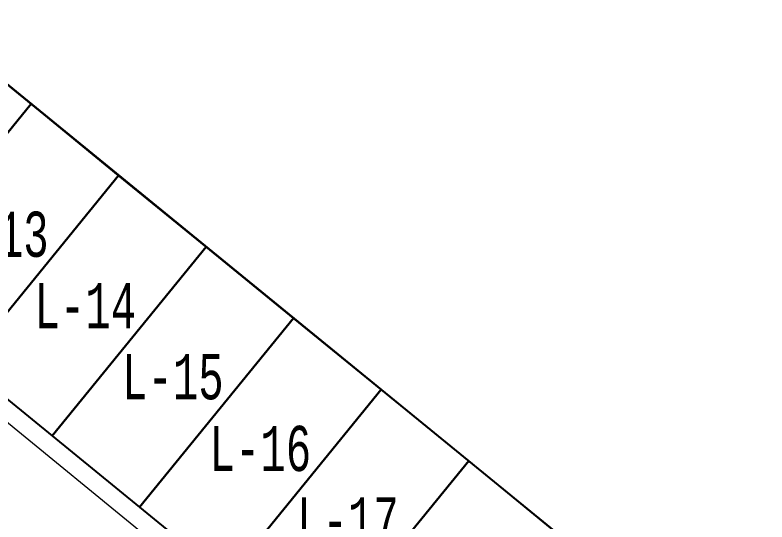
# Model space of a CAD drawing. Header units: millimetres. Extents: x 474016 to 477875, y 2288607 to 2292200.
# Drawn here: x 474520 to 474603.3, y 2289474.7 to 2289530.8 of the extents above; entities that cross this region are included whole.
import ezdxf
from ezdxf.enums import TextEntityAlignment as Align

# ---------------------------------------------------------------- set-up
doc = ezdxf.new("R2010")
doc.units = ezdxf.units.MM
doc.header["$LTSCALE"] = 50
doc.layers.add('BANQUETA', color=251, linetype='Continuous', lineweight=5)
doc.layers.add('LOTES', color=6, linetype='Continuous', lineweight=15)
for name, color, linetype in [('CVL_LOTIF', 1, 'Continuous'), ('POLIG. FISICO-TOPOGRAF', 194, 'Continuous'), ('POLIGONALGRAL', 7, 'Continuous')]:
    doc.layers.add(name, color=color, linetype=linetype)
doc.layers.add('MZ Y LT', color=7, linetype='Continuous', lineweight=13, true_color=0x0d2bf2)
doc.styles.add('MONOTXT4', font='MONOTXT4.shx', dxfattribs={"width": 0.55})

msp = doc.modelspace()

# ---------------------------------------------------------------- linework, layer by layer
at = {"layer": 'BANQUETA'}
msp.add_line((474563.425, 2289449.562), (474388.637, 2289592.07), dxfattribs=at)
at = {"layer": 'CVL_LOTIF'}
for points in [[(474521.792, 2289520.923), (474512.104, 2289528.822), (474495.042, 2289507.896), (474504.73, 2289499.997)], [(474531.48, 2289513.025), (474521.792, 2289520.923), (474504.73, 2289499.997), (474514.418, 2289492.098)], [(474541.168, 2289505.126), (474531.48, 2289513.025), (474514.418, 2289492.098), (474524.106, 2289484.2)], [(474550.856, 2289497.227), (474541.168, 2289505.126), (474524.106, 2289484.2), (474533.794, 2289476.301)], [(474560.544, 2289489.328), (474550.856, 2289497.227), (474533.794, 2289476.301), (474543.482, 2289468.402)], [(474570.232, 2289481.429), (474560.544, 2289489.328), (474543.482, 2289468.402), (474553.17, 2289460.503)], [(474579.92, 2289473.53), (474570.232, 2289481.429), (474553.17, 2289460.503), (474562.859, 2289452.604)]]:
    msp.add_lwpolyline(points, close=True, dxfattribs=at)
at = {"layer": 'LOTES'}
for points in [[(474504.73, 2289499.997), (474521.792, 2289520.923)], [(474514.418, 2289492.098), (474531.48, 2289513.025)], [(474524.106, 2289484.2), (474541.168, 2289505.126)], [(474533.794, 2289476.301), (474550.856, 2289497.227)], [(474543.482, 2289468.402), (474560.544, 2289489.328)], [(474553.17, 2289460.503), (474570.232, 2289481.429)]]:
    msp.add_lwpolyline(points, dxfattribs=at)
at = {"layer": 'POLIG. FISICO-TOPOGRAF'}
msp.add_lwpolyline([(474142.508, 2288807.157), (474015.964, 2288823.713), (474235.189, 2289764.407), (474514.9, 2290677.025), (474993.885, 2291112.494), (475533.744, 2290888.924), (474404.538, 2289616.523), (474693.544, 2289380.89), (474519.469, 2288757.839), (474392.255, 2288774.482)], dxfattribs=at)
at = {"layer": 'POLIGONALGRAL', "color": 3}
msp.add_lwpolyline([(474015.964, 2288823.713), (474235.189, 2289764.407), (474345.027, 2290122.777), (474674.083, 2289920.248), (474404.538, 2289616.523), (474693.544, 2289380.89), (474519.469, 2288757.839)], close=True, dxfattribs=at)

# ---------------------------------------------------------------- texts
at = {"layer": 'MZ Y LT', "lineweight": 13, "style": 'MONOTXT4', "width": 0.65}
for s, p in [('L-13', (474518.105, 2289506.511)), ('L-14', (474527.793, 2289498.612)), ('L-15', (474537.481, 2289490.713)), ('L-16', (474547.169, 2289482.814)), ('L-17', (474556.857, 2289474.916))]:
    msp.add_text(s, height=5, dxfattribs=at).set_placement(p, align=Align.MIDDLE)

doc.saveas('drawing.dxf')
